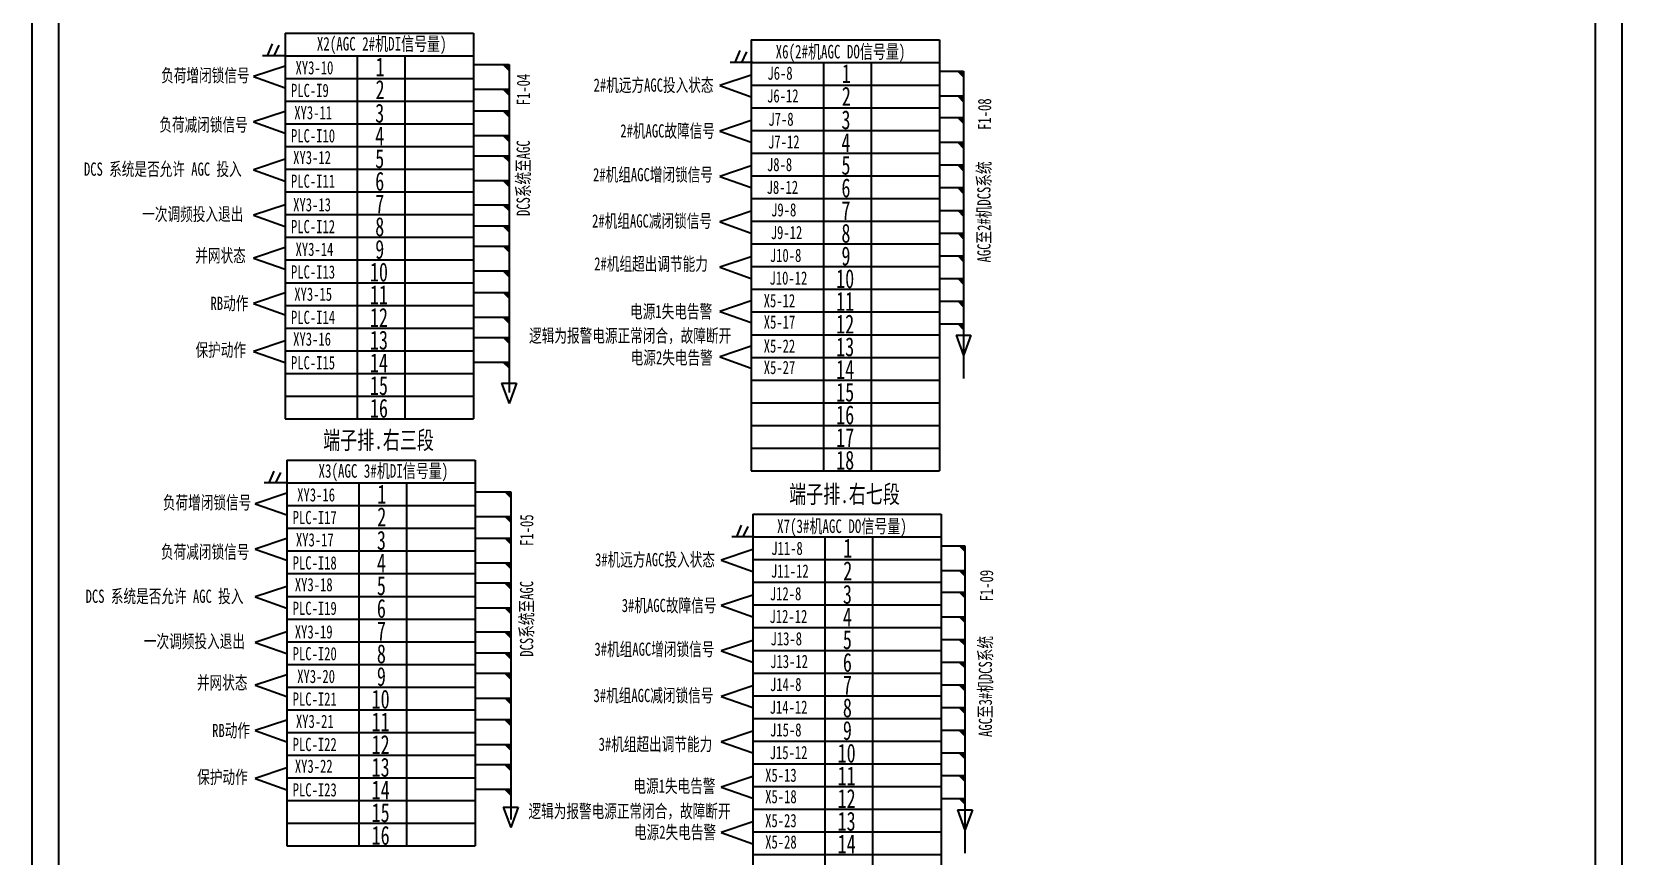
# Model space of a CAD drawing. Header units: millimetres. Extents: x -2527 to 7788, y -1442 to 1215.
# Drawn here: x 4735 to 5340, y 478 to 791 of the extents above; entities that cross this region are included whole.
import ezdxf

# ---------------------------------------------------------------- set-up
doc = ezdxf.new("R2010")
doc.units = ezdxf.units.MM
doc.header["$MEASUREMENT"] = 0
doc.styles.get("Standard").update_dxf_attribs({"font": '', "width": 0.7, "height": 6})
doc.styles.get('Standard').set_extended_font_data('SimSun')

msp = doc.modelspace()

# ---------------------------------------------------------------- hatches: boundary and pattern name
for points in [[(4914.16, 778.99), (4916.42, 776.72), (4916.42, 778.99)], [(5087.31, 776.48), (5089.57, 774.21), (5089.57, 776.48)], [(4914.16, 769.56), (4916.42, 767.3), (4916.42, 769.56)], [(5087.31, 767.05), (5089.57, 764.78), (5089.57, 767.05)], [(4914.16, 761.35), (4916.42, 759.09), (4916.42, 761.35)], [(5087.31, 758.84), (5089.57, 756.57), (5089.57, 758.84)], [(4914.16, 751.93), (4916.42, 749.66), (4916.42, 751.93)], [(5087.31, 749.41), (5089.57, 747.14), (5089.57, 749.41)], [(4914.16, 744.23), (4916.42, 741.97), (4916.42, 744.23)], [(5087.31, 740.77), (5089.57, 738.5), (5089.57, 740.77)], [(4914.16, 734.81), (4916.42, 732.54), (4916.42, 734.81)], [(5087.31, 732.13), (5089.57, 729.86), (5089.57, 732.13)], [(4914.16, 725.58), (4916.42, 723.31), (4916.42, 725.58)], [(5087.31, 723.49), (5089.57, 721.22), (5089.57, 723.49)], [(4914.16, 717.58), (4916.42, 715.31), (4916.42, 717.58)], [(4914.16, 709.87), (4916.42, 707.6), (4916.42, 709.87)], [(5087.31, 714.85), (5089.57, 712.58), (5089.57, 714.85)], [(5087.31, 706.21), (5089.57, 703.94), (5089.57, 706.21)], [(4914.16, 700.44), (4916.42, 698.18), (4916.42, 700.44)], [(5087.31, 697.57), (5089.57, 695.3), (5089.57, 697.57)], [(4914.16, 692.23), (4916.42, 689.97), (4916.42, 692.23)], [(5087.31, 688.93), (5089.57, 686.66), (5089.57, 688.93)], [(4914.16, 682.81), (4916.42, 680.54), (4916.42, 682.81)], [(5087.31, 680.29), (5089.57, 678.02), (5089.57, 680.29)], [(4914.16, 675.11), (4916.42, 672.85), (4916.42, 675.11)], [(4914.16, 665.69), (4916.42, 663.42), (4916.42, 665.69)], [(4914.8, 616.37), (4917.06, 614.11), (4917.06, 616.37)], [(4914.8, 606.95), (4917.06, 604.68), (4917.06, 606.95)], [(4914.8, 598.73), (4917.06, 596.47), (4917.06, 598.73)], [(5087.86, 595.81), (5090.12, 593.54), (5090.12, 595.81)], [(4914.8, 589.31), (4917.06, 587.04), (4917.06, 589.31)], [(5087.86, 586.38), (5090.12, 584.11), (5090.12, 586.38)], [(4914.8, 581.62), (4917.06, 579.35), (4917.06, 581.62)], [(5087.86, 578.17), (5090.12, 575.9), (5090.12, 578.17)], [(4914.8, 572.19), (4917.06, 569.92), (4917.06, 572.19)], [(5087.86, 568.74), (5090.12, 566.48), (5090.12, 568.74)], [(4914.8, 562.96), (4917.06, 560.69), (4917.06, 562.96)], [(5087.86, 560.1), (5090.12, 557.84), (5090.12, 560.1)], [(4914.8, 554.96), (4917.06, 552.69), (4917.06, 554.96)], [(5087.86, 551.46), (5090.12, 549.2), (5090.12, 551.46)], [(4914.8, 547.25), (4917.06, 544.99), (4917.06, 547.25)], [(5087.86, 542.82), (5090.12, 540.56), (5090.12, 542.82)], [(4914.8, 537.83), (4917.06, 535.56), (4917.06, 537.83)], [(5087.86, 534.18), (5090.12, 531.92), (5090.12, 534.18)], [(4914.8, 529.61), (4917.06, 527.35), (4917.06, 529.61)], [(5087.86, 525.54), (5090.12, 523.28), (5090.12, 525.54)], [(4914.8, 520.19), (4917.06, 517.92), (4917.06, 520.19)], [(5087.86, 516.9), (5090.12, 514.64), (5090.12, 516.9)], [(4914.8, 512.5), (4917.06, 510.23), (4917.06, 512.5)], [(4914.8, 503.07), (4917.06, 500.8), (4917.06, 503.07)], [(5087.86, 508.26), (5090.12, 506), (5090.12, 508.26)], [(5087.86, 499.62), (5090.12, 497.36), (5090.12, 499.62)]]:
    msp.add_hatch(color=0).paths.add_polyline_path(points)

# ---------------------------------------------------------------- linework, layer by layer
for p, q in [((4831.04, 790.93), (4831.04, 644.05)), ((4831.04, 790.93), (4899.14, 790.93)), ((4831.04, 790.93), (4902.79, 790.93)), ((4831.04, 782.29), (4899.14, 782.29)), ((4831.04, 782.29), (4902.79, 782.29)), ((4831.04, 778.37), (4819.08, 774.36)), ((4819.08, 774.36), (4831.04, 770.1)), ((4831.04, 773.65), (4899.14, 773.65)), ((4831.04, 773.65), (4902.79, 773.65)), ((4831.04, 765.01), (4899.14, 765.01)), ((4831.04, 765.01), (4902.79, 765.01)), ((4831.04, 761.09), (4819.08, 757.08)), ((4819.08, 757.08), (4831.04, 752.82)), ((4831.04, 756.37), (4899.14, 756.37)), ((4831.04, 756.37), (4902.79, 756.37)), ((4831.04, 747.73), (4899.14, 747.73)), ((4831.04, 747.73), (4902.79, 747.73)), ((4831.04, 742.87), (4819.08, 738.86)), ((4819.08, 738.86), (4831.04, 734.6)), ((4831.04, 739.09), (4899.14, 739.09)), ((4831.04, 739.09), (4902.79, 739.09)), ((4831.04, 730.45), (4899.14, 730.45)), ((4831.04, 730.45), (4902.79, 730.45)), ((4831.04, 725.59), (4819.08, 721.58)), ((4819.08, 721.58), (4831.04, 717.32)), ((4831.04, 721.81), (4899.14, 721.81)), ((4831.04, 721.81), (4902.79, 721.81)), ((4831.04, 709.25), (4819.08, 705.24)), ((4831.04, 713.17), (4899.14, 713.17)), ((4831.04, 713.17), (4902.79, 713.17)), ((4819.08, 705.24), (4831.04, 700.98)), ((4831.04, 704.53), (4899.14, 704.53)), ((4831.04, 704.53), (4902.79, 704.53)), ((4831.04, 691.97), (4819.08, 687.96)), ((4831.04, 695.89), (4899.14, 695.89)), ((4831.04, 695.89), (4902.79, 695.89)), ((4819.08, 687.96), (4831.04, 683.7)), ((4831.04, 687.25), (4899.14, 687.25)), ((4831.04, 687.25), (4902.79, 687.25)), ((4831.04, 678.61), (4899.14, 678.61)), ((4831.04, 678.61), (4902.79, 678.61)), ((4831.04, 673.75), (4819.08, 669.74)), ((4819.08, 669.74), (4831.04, 665.48)), ((4831.04, 669.97), (4902.79, 669.97)), ((4831.04, 661.33), (4902.79, 661.33)), ((4831.04, 652.69), (4902.79, 652.69)), ((4831.04, 644.05), (4902.79, 644.05)), ((4831.67, 628.31), (4831.67, 481.43)), ((4831.67, 628.31), (4899.78, 628.31)), ((4831.67, 628.31), (4903.42, 628.31)), ((4831.67, 619.67), (4899.78, 619.67)), ((4831.67, 619.67), (4903.42, 619.67)), ((4831.67, 615.75), (4819.72, 611.74)), ((4819.72, 611.74), (4831.67, 607.48)), ((4831.67, 611.03), (4899.78, 611.03)), ((4831.67, 611.03), (4903.42, 611.03)), ((4831.67, 602.39), (4899.78, 602.39)), ((4831.67, 602.39), (4903.42, 602.39)), ((4831.67, 598.47), (4819.72, 594.46)), ((4819.72, 594.46), (4831.67, 590.2)), ((4831.67, 593.75), (4899.78, 593.75)), ((4831.67, 593.75), (4903.42, 593.75)), ((4831.67, 585.11), (4899.78, 585.11)), ((4831.67, 585.11), (4903.42, 585.11)), ((4831.67, 580.25), (4819.72, 576.24)), ((4819.72, 576.24), (4831.67, 571.98)), ((4831.67, 576.47), (4899.78, 576.47)), ((4831.67, 576.47), (4903.42, 576.47)), ((4831.67, 567.83), (4899.78, 567.83)), ((4831.67, 567.83), (4903.42, 567.83)), ((4831.67, 562.97), (4819.72, 558.96)), ((4819.72, 558.96), (4831.67, 554.7)), ((4831.67, 559.19), (4899.78, 559.19)), ((4831.67, 559.19), (4903.42, 559.19)), ((4831.67, 546.63), (4819.72, 542.62)), ((4831.67, 550.55), (4899.78, 550.55)), ((4831.67, 550.55), (4903.42, 550.55)), ((4819.72, 542.62), (4831.67, 538.36)), ((4831.67, 541.91), (4899.78, 541.91)), ((4831.67, 541.91), (4903.42, 541.91)), ((4831.67, 533.27), (4899.78, 533.27)), ((4831.67, 533.27), (4903.42, 533.27)), ((4831.67, 529.35), (4819.72, 525.34)), ((4819.72, 525.34), (4831.67, 521.08)), ((4831.67, 524.63), (4899.78, 524.63)), ((4831.67, 524.63), (4903.42, 524.63)), ((4831.67, 515.99), (4899.78, 515.99)), ((4831.67, 515.99), (4903.42, 515.99)), ((4831.67, 511.13), (4819.72, 507.12)), ((4819.72, 507.12), (4831.67, 502.86)), ((4831.67, 507.35), (4903.42, 507.35)), ((4831.67, 498.71), (4903.42, 498.71)), ((4831.67, 490.07), (4903.42, 490.07)), ((4831.67, 481.43), (4903.42, 481.43))]:
    msp.add_line(p, q)
at = {"color": 0}
for p, q in [((4902.79, 790.93), (4902.79, 644.05)), ((5008.65, 788.41), (5076.76, 788.41)), ((5008.65, 788.41), (5080.4, 788.41)), ((4858.57, 782.29), (4858.57, 678.61)), ((4858.57, 782.29), (4858.57, 644.05)), ((4876.69, 782.29), (4876.69, 678.61)), ((4876.69, 782.29), (4876.73, 644.05)), ((4914.16, 778.99), (4916.42, 776.72)), ((4916.39, 778.94), (4916.39, 654.14)), ((5008.65, 779.77), (5076.76, 779.77)), ((5008.65, 779.77), (5080.4, 779.77)), ((5036.18, 779.77), (5036.18, 624.25)), ((5054.31, 779.77), (5054.31, 624.25)), ((5087.31, 776.48), (5089.57, 774.21)), ((4854.5, 773.65), (4899.14, 773.65)), ((4854.5, 773.65), (4899.14, 773.65)), ((4914.16, 769.56), (4916.42, 767.3)), ((5008.65, 774.91), (4996.7, 770.9)), ((4996.7, 770.9), (5008.65, 766.64)), ((5008.65, 771.13), (5076.76, 771.13)), ((5008.65, 771.13), (5080.4, 771.13)), ((5032.12, 771.13), (5076.76, 771.13)), ((5032.12, 771.13), (5076.76, 771.13)), ((4854.5, 765.01), (4899.14, 765.01)), ((4854.5, 765.01), (4899.14, 765.01)), ((5087.31, 767.05), (5089.57, 764.78)), ((4914.16, 761.35), (4916.42, 759.09)), ((5008.65, 757.63), (4996.7, 753.62)), ((5008.65, 762.49), (5076.76, 762.49)), ((5008.65, 762.49), (5080.4, 762.49)), ((5032.12, 762.49), (5076.76, 762.49)), ((5032.12, 762.49), (5076.76, 762.49)), ((5087.31, 758.84), (5089.57, 756.57)), ((4854.5, 756.37), (4899.14, 756.37)), ((4854.5, 756.37), (4899.14, 756.37)), ((4914.16, 751.93), (4916.42, 749.66)), ((4996.7, 753.62), (5008.65, 749.36)), ((5008.65, 753.85), (5076.76, 753.85)), ((5008.65, 753.85), (5080.4, 753.85)), ((5032.12, 753.85), (5076.76, 753.85)), ((5032.12, 753.85), (5076.76, 753.85)), ((4854.5, 747.73), (4899.14, 747.73)), ((4854.5, 747.73), (4899.14, 747.73)), ((4854.5, 747.73), (4899.14, 747.73)), ((4854.5, 747.73), (4899.14, 747.73)), ((5087.31, 749.41), (5089.57, 747.14)), ((4914.16, 744.23), (4916.42, 741.97)), ((5008.65, 740.35), (4996.7, 736.34)), ((5008.65, 745.21), (5076.76, 745.21)), ((5008.65, 745.21), (5080.4, 745.21)), ((5032.12, 745.21), (5076.76, 745.21)), ((5032.12, 745.21), (5076.76, 745.21)), ((5032.12, 745.21), (5076.76, 745.21)), ((5032.12, 745.21), (5076.76, 745.21)), ((5087.31, 740.77), (5089.57, 738.5)), ((4914.16, 734.81), (4916.42, 732.54)), ((4996.7, 736.34), (5008.65, 732.08)), ((5008.65, 736.57), (5076.76, 736.57)), ((5008.65, 736.57), (5080.4, 736.57)), ((5008.65, 727.93), (5076.76, 727.93)), ((5008.65, 727.93), (5080.4, 727.93)), ((5087.31, 732.13), (5089.57, 729.86)), ((4854.5, 721.81), (4899.14, 721.81)), ((4854.5, 721.81), (4899.14, 721.81)), ((4902.79, 725.52), (4916.39, 725.52)), ((4914.16, 725.58), (4916.42, 723.31)), ((5008.65, 723.07), (4996.7, 719.06)), ((5087.31, 723.49), (5089.57, 721.22)), ((4902.79, 717.52), (4916.39, 717.52)), ((4914.16, 717.58), (4916.42, 715.31)), ((4996.7, 719.06), (5008.65, 714.8)), ((5008.65, 719.29), (5076.76, 719.29)), ((5008.65, 719.29), (5080.4, 719.29)), ((5032.12, 719.29), (5076.76, 719.29)), ((5032.12, 719.29), (5076.76, 719.29)), ((4854.5, 713.17), (4899.14, 713.17)), ((4854.5, 713.17), (4899.14, 713.17)), ((4914.16, 709.87), (4916.42, 707.6)), ((5008.65, 710.65), (5076.76, 710.65)), ((5008.65, 710.65), (5080.4, 710.65)), ((5032.12, 710.65), (5076.76, 710.65)), ((5032.12, 710.65), (5076.76, 710.65)), ((5087.31, 714.85), (5089.57, 712.58)), ((4854.5, 704.53), (4899.14, 704.53)), ((4854.5, 704.53), (4899.14, 704.53)), ((5008.65, 705.79), (4996.7, 701.78)), ((5087.31, 706.21), (5089.57, 703.94)), ((4914.16, 700.44), (4916.42, 698.18)), ((4996.7, 701.78), (5008.65, 697.52)), ((5008.65, 702.01), (5076.76, 702.01)), ((5008.65, 702.01), (5080.4, 702.01)), ((5032.12, 702.01), (5076.76, 702.01)), ((5032.12, 702.01), (5076.76, 702.01)), ((5087.31, 697.57), (5089.57, 695.3)), ((4854.5, 695.89), (4899.14, 695.89)), ((4854.5, 695.89), (4899.14, 695.89)), ((4854.5, 695.89), (4899.14, 695.89)), ((4854.5, 695.89), (4899.14, 695.89)), ((4854.5, 695.89), (4899.14, 695.89)), ((4854.5, 695.89), (4899.14, 695.89)), ((4914.16, 692.23), (4916.42, 689.97)), ((5008.65, 693.37), (5076.76, 693.37)), ((5008.65, 693.37), (5080.4, 693.37)), ((5032.12, 693.37), (5076.76, 693.37)), ((5032.12, 693.37), (5076.76, 693.37)), ((5032.12, 693.37), (5076.76, 693.37)), ((5032.12, 693.37), (5076.76, 693.37)), ((5032.12, 693.37), (5076.76, 693.37)), ((5032.12, 693.37), (5076.76, 693.37)), ((4854.5, 687.25), (4899.14, 687.25)), ((4854.5, 687.25), (4899.14, 687.25)), ((5008.65, 688.94), (4996.7, 684.93)), ((4996.7, 684.93), (5008.65, 680.67)), ((5008.65, 684.73), (5076.76, 684.73)), ((5008.65, 684.73), (5080.4, 684.73)), ((5032.12, 684.73), (5076.76, 684.73)), ((5032.12, 684.73), (5076.76, 684.73)), ((5087.31, 688.93), (5089.57, 686.66)), ((4854.5, 678.61), (4899.14, 678.61)), ((4854.5, 678.61), (4899.14, 678.61)), ((4914.16, 682.81), (4916.42, 680.54)), ((5087.31, 680.29), (5089.57, 678.02)), ((4914.16, 675.11), (4916.42, 672.85)), ((5008.65, 676.09), (5076.76, 676.09)), ((5008.65, 676.09), (5080.4, 676.09)), ((5032.12, 676.09), (5076.76, 676.09)), ((5032.12, 676.09), (5076.76, 676.09)), ((5086.71, 675.85), (5092.37, 675.85)), ((5086.71, 675.85), (5089.54, 668.17)), ((5092.37, 675.85), (5089.54, 668.17)), ((5008.65, 671.66), (4996.7, 667.65)), ((4996.7, 667.65), (5008.65, 663.39)), ((5008.65, 667.45), (5080.4, 667.45)), ((4914.16, 665.69), (4916.42, 663.42)), ((4913.54, 657.61), (4919.21, 657.61)), ((4913.54, 657.61), (4916.38, 649.94)), ((4919.21, 657.61), (4916.38, 649.94)), ((5008.65, 658.81), (5080.4, 658.81)), ((5008.65, 650.17), (5080.4, 650.17)), ((5008.65, 641.53), (5080.4, 641.53)), ((5008.65, 632.89), (5080.4, 632.89)), ((4903.42, 628.31), (4903.42, 481.43)), ((5008.65, 624.25), (5080.4, 624.25)), ((4859.2, 619.67), (4859.2, 515.99)), ((4859.2, 619.67), (4859.2, 481.43)), ((4877.33, 619.67), (4877.33, 515.99)), ((4877.33, 619.67), (4877.37, 481.43)), ((4914.8, 616.37), (4917.06, 614.11)), ((4917.02, 616.32), (4917.02, 491.52)), ((4855.14, 611.03), (4899.78, 611.03)), ((4855.14, 611.03), (4899.78, 611.03)), ((4914.8, 606.95), (4917.06, 604.68)), ((5009.2, 607.75), (5077.31, 607.75)), ((5009.2, 607.75), (5080.95, 607.75)), ((4855.14, 602.39), (4899.78, 602.39)), ((4855.14, 602.39), (4899.78, 602.39)), ((4914.8, 598.73), (4917.06, 596.47)), ((5009.2, 594.25), (4997.25, 590.24)), ((5009.2, 599.11), (5077.31, 599.11)), ((5009.2, 599.11), (5080.95, 599.11)), ((5036.73, 599.11), (5036.73, 443.59)), ((5054.86, 599.11), (5054.86, 443.59)), ((5087.86, 595.81), (5090.12, 593.54)), ((4855.14, 593.75), (4899.78, 593.75)), ((4855.14, 593.75), (4899.78, 593.75)), ((4914.8, 589.31), (4917.06, 587.04)), ((4997.25, 590.24), (5009.2, 585.98)), ((5009.2, 590.47), (5077.31, 590.47)), ((5009.2, 590.47), (5080.95, 590.47)), ((5032.67, 590.47), (5077.31, 590.47)), ((5032.67, 590.47), (5077.31, 590.47)), ((4855.14, 585.11), (4899.78, 585.11)), ((4855.14, 585.11), (4899.78, 585.11)), ((4855.14, 585.11), (4899.78, 585.11)), ((4855.14, 585.11), (4899.78, 585.11)), ((5009.2, 581.83), (5077.31, 581.83)), ((5009.2, 581.83), (5080.95, 581.83)), ((5032.67, 581.83), (5077.31, 581.83)), ((5032.67, 581.83), (5077.31, 581.83)), ((5087.86, 586.38), (5090.12, 584.11)), ((4914.8, 581.62), (4917.06, 579.35)), ((5009.2, 576.97), (4997.25, 572.96)), ((5087.86, 578.17), (5090.12, 575.9)), ((4914.8, 572.19), (4917.06, 569.92)), ((4997.25, 572.96), (5009.2, 568.7)), ((5009.2, 573.19), (5077.31, 573.19)), ((5009.2, 573.19), (5080.95, 573.19)), ((5032.67, 573.19), (5077.31, 573.19)), ((5032.67, 573.19), (5077.31, 573.19)), ((5009.2, 564.55), (5077.31, 564.55)), ((5009.2, 564.55), (5080.95, 564.55)), ((5032.67, 564.55), (5077.31, 564.55)), ((5032.67, 564.55), (5077.31, 564.55)), ((5032.67, 564.55), (5077.31, 564.55)), ((5032.67, 564.55), (5077.31, 564.55)), ((5087.86, 568.74), (5090.12, 566.48)), ((4855.14, 559.19), (4899.78, 559.19)), ((4855.14, 559.19), (4899.78, 559.19)), ((4903.42, 562.9), (4917.02, 562.9)), ((4914.8, 562.96), (4917.06, 560.69)), ((5009.2, 559.69), (4997.25, 555.68)), ((5087.86, 560.1), (5090.12, 557.84)), ((4903.42, 554.91), (4917.02, 554.91)), ((4914.8, 554.96), (4917.06, 552.69)), ((4997.25, 555.68), (5009.2, 551.42)), ((5009.2, 555.91), (5077.31, 555.91)), ((5009.2, 555.91), (5080.95, 555.91)), ((5087.86, 551.46), (5090.12, 549.2)), ((4855.14, 550.55), (4899.78, 550.55)), ((4855.14, 550.55), (4899.78, 550.55)), ((4914.8, 547.25), (4917.06, 544.99)), ((5009.2, 547.27), (5077.31, 547.27)), ((5009.2, 547.27), (5080.95, 547.27)), ((4855.14, 541.91), (4899.78, 541.91)), ((4855.14, 541.91), (4899.78, 541.91)), ((5009.2, 542.41), (4997.25, 538.4)), ((5087.86, 542.82), (5090.12, 540.56)), ((4855.14, 533.27), (4899.78, 533.27)), ((4855.14, 533.27), (4899.78, 533.27)), ((4855.14, 533.27), (4899.78, 533.27)), ((4855.14, 533.27), (4899.78, 533.27)), ((4855.14, 533.27), (4899.78, 533.27)), ((4855.14, 533.27), (4899.78, 533.27)), ((4914.8, 537.83), (4917.06, 535.56)), ((4997.25, 538.4), (5009.2, 534.14)), ((5009.2, 538.63), (5077.31, 538.63)), ((5009.2, 538.63), (5080.95, 538.63)), ((5032.67, 538.63), (5077.31, 538.63)), ((5032.67, 538.63), (5077.31, 538.63)), ((5087.86, 534.18), (5090.12, 531.92)), ((4914.8, 529.61), (4917.06, 527.35)), ((5009.2, 529.99), (5077.31, 529.99)), ((5009.2, 529.99), (5080.95, 529.99)), ((5032.67, 529.99), (5077.31, 529.99)), ((5032.67, 529.99), (5077.31, 529.99)), ((4855.14, 524.63), (4899.78, 524.63)), ((4855.14, 524.63), (4899.78, 524.63)), ((5009.2, 525.13), (4997.25, 521.12)), ((4997.25, 521.12), (5009.2, 516.86)), ((5009.2, 521.35), (5077.31, 521.35)), ((5009.2, 521.35), (5080.95, 521.35)), ((5032.67, 521.35), (5077.31, 521.35)), ((5032.67, 521.35), (5077.31, 521.35)), ((5087.86, 525.54), (5090.12, 523.28)), ((4855.14, 515.99), (4899.78, 515.99)), ((4855.14, 515.99), (4899.78, 515.99)), ((4914.8, 520.19), (4917.06, 517.92)), ((5087.86, 516.9), (5090.12, 514.64)), ((4914.8, 512.5), (4917.06, 510.23)), ((5009.2, 512.71), (5077.31, 512.71)), ((5009.2, 512.71), (5080.95, 512.71)), ((5032.67, 512.71), (5077.31, 512.71)), ((5032.67, 512.71), (5077.31, 512.71)), ((5032.67, 512.71), (5077.31, 512.71)), ((5032.67, 512.71), (5077.31, 512.71)), ((5032.67, 512.71), (5077.31, 512.71)), ((5032.67, 512.71), (5077.31, 512.71)), ((4914.8, 503.07), (4917.06, 500.8)), ((5009.2, 507.85), (4997.25, 503.84)), ((4997.25, 503.84), (5009.2, 499.58)), ((5009.2, 504.07), (5077.31, 504.07)), ((5009.2, 504.07), (5080.95, 504.07)), ((5032.67, 504.07), (5077.31, 504.07)), ((5032.67, 504.07), (5077.31, 504.07)), ((5087.86, 508.26), (5090.12, 506)), ((5087.86, 499.62), (5090.12, 497.36)), ((4914.19, 496.18), (4919.85, 496.18)), ((4914.19, 496.18), (4917.02, 488.51)), ((4919.85, 496.18), (4917.02, 488.51)), ((5009.2, 495.43), (5077.31, 495.43)), ((5009.2, 495.43), (5080.95, 495.43)), ((5032.67, 495.43), (5077.31, 495.43)), ((5032.67, 495.43), (5077.31, 495.43)), ((5087.26, 495.18), (5092.92, 495.18)), ((5087.26, 495.18), (5090.09, 487.51)), ((5092.92, 495.18), (5090.09, 487.51)), ((5009.2, 490.57), (4997.25, 486.56)), ((4997.25, 486.56), (5009.2, 482.3)), ((5009.2, 486.79), (5080.95, 486.79)), ((5009.2, 478.15), (5080.95, 478.15))]:
    msp.add_line(p, q, dxfattribs=at)
at = {"color": 0, "lineweight": -3, "ltscale": 1000}
for p, q in [((5008.65, 788.41), (5008.65, 624.25)), ((5080.4, 788.41), (5080.4, 624.25)), ((4831.04, 782.29), (4822.5, 782.29)), ((4826.11, 786.8), (4824.27, 782.29)), ((4828.63, 786.28), (4826.77, 782.29)), ((5004.27, 784.29), (5002.43, 779.77)), ((5006.79, 783.77), (5004.93, 779.77)), ((4902.79, 778.94), (4916.39, 778.94)), ((5009.2, 779.77), (5000.66, 779.77)), ((5080.4, 776.42), (5089.54, 776.42)), ((5089.54, 776.42), (5089.54, 659.38)), ((4902.79, 769.51), (4916.39, 769.51)), ((5080.4, 766.99), (5089.54, 766.99)), ((4902.79, 761.3), (4916.39, 761.3)), ((5080.4, 758.78), (5089.54, 758.78)), ((4902.79, 751.87), (4916.39, 751.87)), ((5080.4, 749.35), (5089.54, 749.35)), ((4902.79, 744.18), (4916.39, 744.18)), ((5080.4, 740.71), (5089.54, 740.71)), ((4902.79, 734.75), (4916.39, 734.75)), ((5080.4, 732.07), (5089.54, 732.07)), ((5080.4, 723.43), (5089.54, 723.43)), ((4902.79, 709.82), (4916.39, 709.82)), ((5080.4, 714.79), (5089.54, 714.79)), ((5080.4, 706.15), (5089.54, 706.15)), ((4902.79, 700.39), (4916.39, 700.39)), ((5080.4, 697.51), (5089.54, 697.51)), ((4902.79, 692.18), (4916.39, 692.18)), ((5080.4, 688.87), (5089.54, 688.87)), ((4902.79, 682.75), (4916.39, 682.75)), ((5080.4, 680.23), (5089.54, 680.23)), ((4902.79, 675.06), (4916.39, 675.06)), ((4902.79, 665.63), (4916.39, 665.63)), ((4826.74, 624.18), (4824.9, 619.67)), ((4831.67, 619.67), (4823.13, 619.67)), ((4829.26, 623.67), (4827.4, 619.67)), ((4903.42, 616.32), (4917.02, 616.32)), ((4903.42, 606.89), (4917.02, 606.89)), ((5009.2, 607.75), (5009.2, 443.59)), ((5080.95, 607.75), (5080.95, 443.59)), ((5004.82, 603.62), (5002.98, 599.11)), ((5007.34, 603.1), (5005.48, 599.11)), ((4903.42, 598.68), (4917.02, 598.68)), ((5009.75, 599.11), (5001.21, 599.11)), ((5080.95, 595.75), (5090.09, 595.75)), ((5090.09, 595.75), (5090.09, 478.71)), ((4903.42, 589.25), (4917.02, 589.25)), ((5080.95, 586.33), (5090.09, 586.33)), ((4903.42, 581.56), (4917.02, 581.56)), ((5080.95, 578.11), (5090.09, 578.11)), ((4903.42, 572.13), (4917.02, 572.13)), ((5080.95, 568.69), (5090.09, 568.69)), ((5080.95, 560.05), (5090.09, 560.05)), ((5080.95, 551.41), (5090.09, 551.41)), ((4903.42, 547.2), (4917.02, 547.2)), ((5080.95, 542.77), (5090.09, 542.77)), ((4903.42, 537.77), (4917.02, 537.77)), ((5080.95, 534.13), (5090.09, 534.13)), ((4903.42, 529.56), (4917.02, 529.56)), ((5080.95, 525.49), (5090.09, 525.49)), ((4903.42, 520.13), (4917.02, 520.13)), ((5080.95, 516.85), (5090.09, 516.85)), ((4903.42, 512.44), (4917.02, 512.44)), ((4903.42, 503.01), (4917.02, 503.01)), ((5080.95, 508.21), (5090.09, 508.21)), ((5080.95, 499.57), (5090.09, 499.57))]:
    msp.add_line(p, q, dxfattribs=at)
for points in [[(4734.58, 998.59), (4734.58, 141.79), (5340.46, 141.79), (5340.46, 998.59)], [(5340.46, 141.79), (5340.46, 998.59), (4734.58, 998.59), (4734.58, 141.79)], [(4744.78, 973.09), (4744.78, 151.99), (5330.26, 151.99), (5330.26, 973.09)]]:
    msp.add_lwpolyline(points, close=True)

# ---------------------------------------------------------------- texts
at = {"color": 0, "width": 0.7}
for s, height, p in [('X2(AGC 2#机DI信号量)', 5.184, (4843.16, 784.26)), ('X6(2#机AGC DO信号量)', 5.184, (5017.94, 781.26)), ('负荷增闭锁信号', 5.04, (4783.86, 772.29)), ('XY3-10', 5.04, (4835.05, 775.21)), ('1', 7.2, (4865.55, 774.43)), ('1', 7.2, (4865.55, 774.43)), ('J6-8', 5.04, (5014.81, 773.15)), ('1', 7.2, (5043.17, 771.91)), ('1', 7.2, (5043.17, 771.91)), ('PLC-I9', 5.04, (4833.31, 766.58)), ('2', 7.2, (4865.55, 765.79)), ('2', 7.2, (4865.55, 765.79)), ('2#机远方AGC投入状态', 5.04, (4948.59, 768.6)), ('J6-12', 5.04, (5014.68, 764.51)), ('2', 7.2, (5043.17, 763.27)), ('2', 7.2, (5043.17, 763.27)), ('3', 7.2, (4865.41, 756.83)), ('3', 7.2, (4865.41, 756.83)), ('负荷减闭锁信号', 5.04, (4783.16, 753.52)), ('XY3-11', 5.04, (4834.57, 758.11)), ('J7-8', 5.04, (5015.19, 755.63)), ('3', 7.2, (5043.02, 754.31)), ('3', 7.2, (5043.02, 754.31)), ('PLC-I10', 5.04, (4833.31, 749.3)), ('4', 7.2, (4865.41, 748.19)), ('4', 7.2, (4865.41, 748.19)), ('2#机AGC故障信号', 5.04, (4958.77, 751.17)), ('J7-12', 5.04, (5015.06, 746.99)), ('4', 7.2, (5043.02, 745.67)), ('4', 7.2, (5043.02, 745.67)), ('XY3-12', 5.04, (4834.14, 741.03)), ('5', 7.2, (4865.41, 739.55)), ('5', 7.2, (4865.41, 739.55)), ('2#机组AGC增闭锁信号', 5.04, (4948.38, 734.51)), ('J8-8', 5.04, (5014.64, 738.35)), ('5', 7.2, (5043.02, 737.03)), ('5', 7.2, (5043.02, 737.03)), ('PLC-I11', 5.04, (4833.31, 732.02)), ('6', 7.2, (4865.41, 730.91)), ('6', 7.2, (4865.41, 730.91)), ('J8-12', 5.04, (5014.51, 729.71)), ('6', 7.2, (5043.02, 728.39)), ('6', 7.2, (5043.02, 728.39)), ('XY3-13', 5.04, (4834.14, 723.05)), ('7', 7.2, (4865.41, 722.27)), ('7', 7.2, (4865.41, 722.27)), ('一次调频投入退出', 5.04, (4776.65, 719.48)), ('2#机组AGC减闭锁信号', 5.04, (4948.02, 716.89)), ('J9-8', 5.04, (5016.22, 721.12)), ('7', 7.2, (5043.02, 719.75)), ('7', 7.2, (5043.02, 719.75)), ('PLC-I12', 5.04, (4833.31, 714.74)), ('8', 7.2, (4865.41, 713.63)), ('8', 7.2, (4865.41, 713.63)), ('J9-12', 5.04, (5016.09, 712.48)), ('8', 7.2, (5043.02, 711.11)), ('8', 7.2, (5043.02, 711.11)), ('并网状态', 5.04, (4796.86, 703.72)), ('XY3-14', 5.04, (4835.05, 706.09)), ('9', 7.2, (4865.41, 704.99)), ('9', 7.2, (4865.41, 704.99)), ('9', 7.2, (5043.02, 702.47)), ('9', 7.2, (5043.02, 702.47)), ('10', 7.2, (4863.4, 696.35)), ('10', 7.2, (4863.4, 696.35)), ('2#机组超出调节能力', 5.04, (4948.83, 700.53)), ('J10-8', 5.04, (5015.74, 703.79)), ('PLC-I13', 5.04, (4833.31, 697.46)), ('J10-12', 5.04, (5015.61, 695.15)), ('10', 7.2, (5041.02, 693.83)), ('10', 7.2, (5041.02, 693.83)), ('RB动作', 5.04, (4802.65, 685.5)), ('XY3-15', 5.04, (4834.57, 688.99)), ('11', 7.2, (4863.4, 687.71)), ('11', 7.2, (4863.4, 687.71)), ('X5-12', 5.04, (5013.4, 686.53)), ('11', 7.2, (5041.02, 685.19)), ('11', 7.2, (5041.02, 685.19)), ('PLC-I14', 5.04, (4833.31, 680.18)), ('12', 7.2, (4863.4, 679.07)), ('12', 7.2, (4863.4, 679.07)), ('电源1失电告警', 5.04, (4962.49, 682.41)), ('逻辑为报警电源正常闭合，故障断开', 5.04, (4924.03, 673.19)), ('X5-17', 5.04, (5013.42, 678.38)), ('12', 7.2, (5041.02, 676.55)), ('12', 7.2, (5041.02, 676.55)), ('XY3-16', 5.04, (4834.14, 671.91)), ('13', 7.2, (4863.4, 670.43)), ('X5-22', 5.04, (5013.4, 669.25)), ('13', 7.2, (5041.02, 667.91)), ('PLC-I15', 5.04, (4833.31, 662.9)), ('14', 7.2, (4863.4, 661.79)), ('电源2失电告警', 5.04, (4962.72, 664.83)), ('X5-27', 5.04, (5013.42, 661.1)), ('14', 7.2, (5041.02, 659.27)), ('15', 7.2, (4863.4, 653.15)), ('15', 7.2, (5041.02, 650.63)), ('1', 7.2, (5041.02, 650.63)), ('16', 7.2, (4863.4, 644.51)), ('16', 7.2, (5041.02, 641.99)), ('端子排.右三段', 6.804, (4845.56, 632.54)), ('17', 7.2, (5041.02, 633.35)), ('18', 7.2, (5041.02, 624.71)), ('X3(AGC 3#机DI信号量)', 5.184, (4843.8, 621.64)), ('1', 7.2, (4866.19, 611.81)), ('1', 7.2, (4866.19, 611.81)), ('端子排.右七段', 6.804, (5023.09, 611.98)), ('负荷增闭锁信号', 5.04, (4784.5, 609.67)), ('XY3-16', 5.04, (4835.68, 612.6)), ('PLC-I17', 5.04, (4833.95, 603.97)), ('2', 7.2, (4866.19, 603.17)), ('2', 7.2, (4866.19, 603.17)), ('X7(3#机AGC DO信号量)', 5.184, (5018.49, 600.59)), ('XY3-17', 5.04, (4835.2, 595.49)), ('3', 7.2, (4866.04, 594.21)), ('3', 7.2, (4866.04, 594.21)), ('负荷减闭锁信号', 5.04, (4783.79, 590.9)), ('J11-8', 5.04, (5016.28, 592.25)), ('1', 7.2, (5043.71, 591.25)), ('1', 7.2, (5043.71, 591.25)), ('PLC-I18', 5.04, (4833.95, 586.69)), ('4', 7.2, (4866.04, 585.57)), ('4', 7.2, (4866.04, 585.57)), ('3#机远方AGC投入状态', 5.04, (4949.14, 587.93)), ('J11-12', 5.04, (5016.15, 583.61)), ('2', 7.2, (5043.71, 582.61)), ('2', 7.2, (5043.71, 582.61)), ('XY3-18', 5.04, (4834.78, 578.41)), ('5', 7.2, (4866.04, 576.93)), ('5', 7.2, (4866.04, 576.93)), ('3#机AGC故障信号', 5.04, (4959.32, 570.51)), ('J12-8', 5.04, (5015.74, 574.97)), ('3', 7.2, (5043.57, 573.65)), ('3', 7.2, (5043.57, 573.65)), ('PLC-I19', 5.04, (4833.95, 569.41)), ('6', 7.2, (4866.04, 568.29)), ('6', 7.2, (4866.04, 568.29)), ('J12-12', 5.04, (5015.61, 566.33)), ('4', 7.2, (5043.57, 565.01)), ('4', 7.2, (5043.57, 565.01)), ('XY3-19', 5.04, (4834.77, 560.43)), ('7', 7.2, (4866.04, 559.65)), ('7', 7.2, (4866.04, 559.65)), ('一次调频投入退出', 5.04, (4777.28, 556.86)), ('8', 7.2, (4866.04, 551.01)), ('8', 7.2, (4866.04, 551.01)), ('3#机组AGC增闭锁信号', 5.04, (4948.93, 553.84)), ('J13-8', 5.04, (5016, 557.83)), ('5', 7.2, (5043.57, 556.37)), ('5', 7.2, (5043.57, 556.37)), ('PLC-I20', 5.04, (4833.95, 552.13)), ('J13-12', 5.04, (5015.87, 549.19)), ('6', 7.2, (5043.57, 547.73)), ('6', 7.2, (5043.57, 547.73)), ('并网状态', 5.04, (4797.49, 541.1)), ('XY3-20', 5.04, (4835.68, 543.48)), ('9', 7.2, (4866.04, 542.37)), ('9', 7.2, (4866.04, 542.37)), ('J14-8', 5.04, (5015.8, 540.41)), ('7', 7.2, (5043.57, 539.09)), ('7', 7.2, (5043.57, 539.09)), ('PLC-I21', 5.04, (4833.95, 534.85)), ('10', 7.2, (4864.04, 533.73)), ('10', 7.2, (4864.04, 533.73)), ('3#机组AGC减闭锁信号', 5.04, (4948.57, 536.23)), ('J14-12', 5.04, (5015.67, 531.77)), ('8', 7.2, (5043.57, 530.45)), ('8', 7.2, (5043.57, 530.45)), ('RB动作', 5.04, (4803.28, 522.88)), ('XY3-21', 5.04, (4835.2, 526.37)), ('11', 7.2, (4864.04, 525.09)), ('11', 7.2, (4864.04, 525.09)), ('J15-8', 5.04, (5015.8, 523.13)), ('9', 7.2, (5043.57, 521.81)), ('9', 7.2, (5043.57, 521.81)), ('PLC-I22', 5.04, (4833.95, 517.57)), ('12', 7.2, (4864.04, 516.45)), ('12', 7.2, (4864.04, 516.45)), ('3#机组超出调节能力', 5.04, (4950.52, 517.67)), ('J15-12', 5.04, (5015.67, 514.49)), ('10', 7.2, (5041.57, 513.17)), ('10', 7.2, (5041.57, 513.17)), ('XY3-22', 5.04, (4834.78, 509.29)), ('13', 7.2, (4864.04, 507.81)), ('X5-13', 5.04, (5013.95, 505.87)), ('11', 7.2, (5041.57, 504.53)), ('11', 7.2, (5041.57, 504.53)), ('PLC-I23', 5.04, (4833.95, 500.29)), ('14', 7.2, (4864.04, 499.17)), ('电源1失电告警', 5.04, (4963.75, 501.74)), ('12', 7.2, (5041.57, 495.89)), ('12', 7.2, (5041.57, 495.89)), ('15', 7.2, (4864.04, 490.53)), ('逻辑为报警电源正常闭合，故障断开', 5.04, (4923.79, 492.18)), ('X5-18', 5.04, (5013.97, 497.72)), ('X5-23', 5.04, (5013.95, 488.59)), ('13', 7.2, (5041.57, 487.25)), ('16', 7.2, (4864.04, 481.89)), ('电源2失电告警', 5.04, (4963.98, 484.16)), ('X5-28', 5.04, (5013.97, 480.44)), ('14', 7.2, (5041.57, 478.61))]:
    msp.add_text(s, height=height, dxfattribs=at).set_placement(p)
for s, p in [('F1-04', (4924.36, 763.43)), ('F1-08', (5100.04, 754.05)), ('DCS系统至AGC', (4924.32, 721.24)), ('AGC至2#机DCS系统', (5099.82, 703.6)), ('F1-05', (4925.63, 595.66)), ('DCS系统至AGC', (4925.59, 553.48)), ('F1-09', (5100.82, 574.55)), ('AGC至3#机DCS系统', (5100.37, 522.94))]:
    msp.add_text(s, height=5.04, rotation=90, dxfattribs=at).set_placement(p)
at = {"width": 0.7}
for s, p in [('DCS 系统是否允许 AGC 投入', (4754.44, 736.61)), ('保护动作', (4796.94, 667.77)), ('DCS 系统是否允许 AGC 投入', (4755.08, 573.99)), ('保护动作', (4797.58, 505.15))]:
    msp.add_text(s, height=5.04, dxfattribs=at).set_placement(p)

doc.saveas('drawing.dxf')
